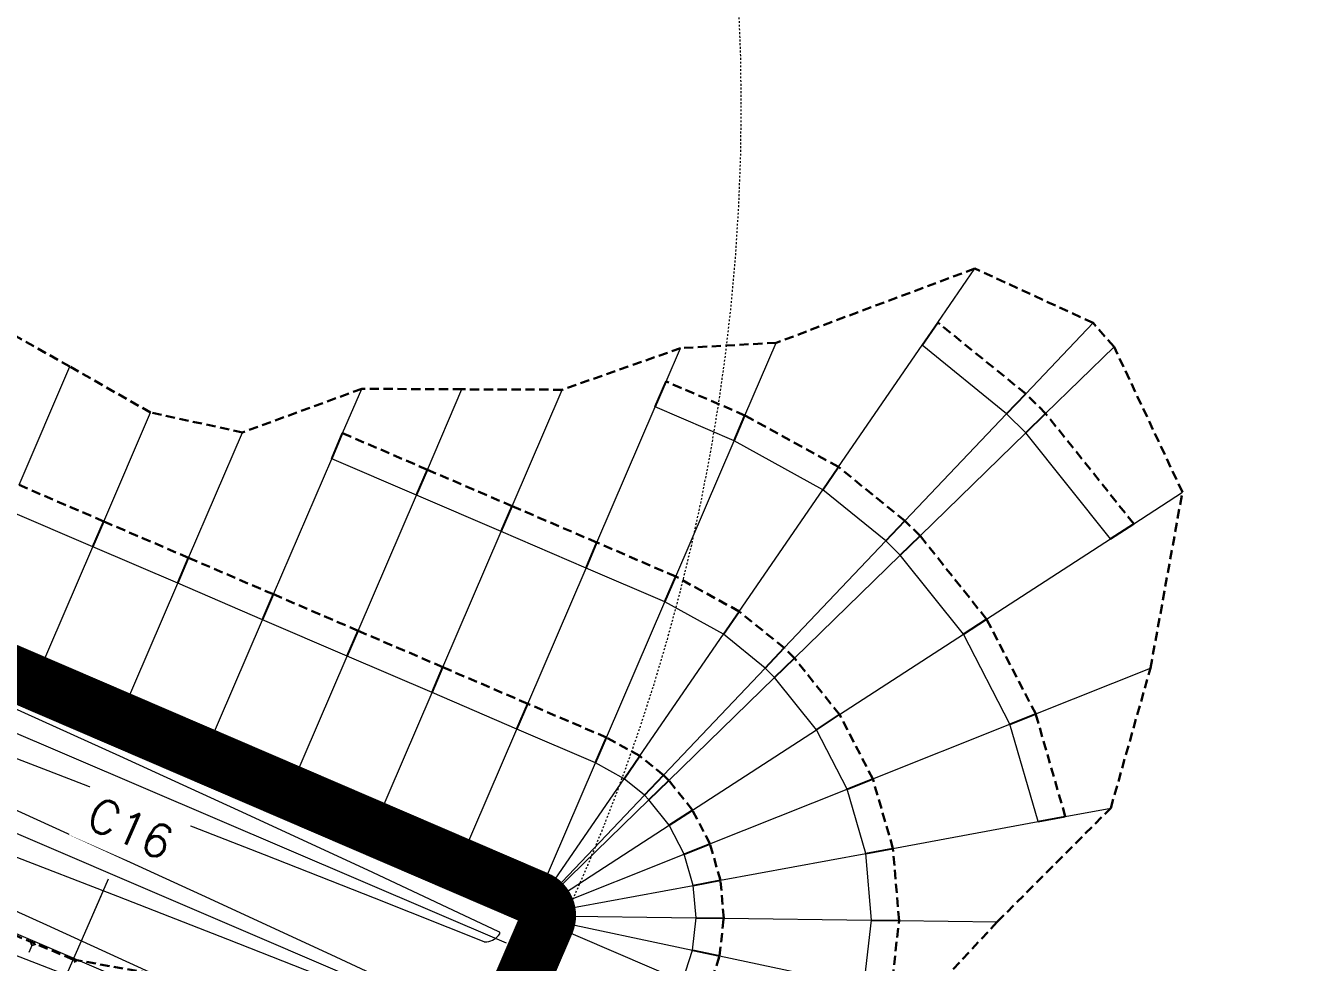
# Model space of a CAD drawing. Header units: metres. Extents: x 544752 to 548977, y 1840603 to 1844608.
# Drawn here: x 546643.5 to 546712.2, y 1842997 to 1843047.8 of the extents above; entities that cross this region are included whole.
import ezdxf

# ---------------------------------------------------------------- set-up
doc = ezdxf.new("R2010")
doc.units = ezdxf.units.M
doc.header["$MEASUREMENT"] = 0
for name, pattern in [('ACAD_ISO02W100', [15, 12, -3]), ('Anordnung Grundriss$0$GESTRICHELT', [0.75, 0.5, -0.25]), ('HIDDEN', [0.375, 0.25, -0.125])]:
    doc.linetypes.add(name, pattern=pattern)
doc.layers.add('C-ROAD', color=7, linetype='Continuous')
for name, color, linetype, lineweight in [('C-ROAD-CORR', 5, 'Continuous', 0), ('C-ROAD-LINK', 150, 'Continuous', 0), ('C-ROAD-SAMP', 150, 'HIDDEN', 0), ('C-ROAD-SAMP-TEXT', 11, 'Continuous', 0), ('C-ROAD-STAN', 11, 'Continuous', 0), ('C-TOPO-FEAT', 94, 'Continuous', 5), ('Line5', 5, 'Continuous', 13), ('Đường', 5, 'ACAD_ISO02W100', 5)]:
    doc.layers.add(name, color=color, linetype=linetype, lineweight=lineweight)

# ---------------------------------------------------------------- blocks, each defined once
blk = doc.blocks.new('TB')
at = {"layer": 'Defpoints', "color": 5, "linetype": 'Anordnung Grundriss$0$GESTRICHELT', "lineweight": 5, "ltscale": 0.2}
blk.add_circle((-0.4049538253086098, -1.769394799566726e-07), 105.7280000291212, dxfattribs=at)
blk = doc.blocks.new('FREFEWRFERWF')
at = {"layer": 'Line5', "color": 5}
for p, q in [((-12.75507202500012, -0.8150196010246873), (-14.43560326413717, 70.20613535726443)), ((-7.212053040915634, -0.6838581399060786), (-8.89258424937725, 70.33729622233659)), ((-1.66903406981146, -0.552696687169373), (-3.349565278273076, 70.4684576750733))]:
    blk.add_line(p, q, dxfattribs=at)
at = {"layer": 'Line5', "color": 5, "flags": 128}
for points in [[(-13.97577600751538, 69.5929625662975), (-13.51127695024479, 61.83797155646607), (-13.08261348161614, 54.08091718330979), (-12.68979475862579, 46.32196505367756), (-12.33282916026656, 38.56128078699112), (-12.01172429847065, 30.79903006413952), (-11.72648704145104, 23.03537858603522), (-11.47712347662309, 15.27049208758399), (-11.26363891706569, 7.504536324646324), (-11.08603794220835, -0.2623229054734111)], [(-8.432757004280575, 69.72412343835458), (-7.968257946602535, 61.96913249930367), (-7.53959449013928, 54.21207819133997), (-7.146775769360829, 46.45312612131238), (-6.78981017426122, 38.69244191842154), (-6.468705312057864, 30.93019125238061), (-6.183468067261856, 23.16653984691948), (-5.934104503423441, 15.40165340481326), (-5.720619944797363, 7.635697712190449), (-5.543018971104175, -0.1311614527367055)], [(-3.788224318239372, 69.30927241314203), (-3.788040761137381, 69.31387562211603), (-3.787624213902745, 69.31846362538636), (-3.786975776194595, 69.32302463892847), (-3.786097092495766, 69.32754694996402), (-3.784990434534848, 69.33201894490048), (-3.783658626431134, 69.33642912795767), (-3.782105103426147, 69.34076618636027), (-3.780333853210323, 69.34501896426082), (-3.778349417436402, 69.34917655773461)], [(-3.778350442356896, 69.34917539963499), (-3.722378318721894, 69.446735158097), (-3.656907120253891, 69.53819172782823), (-3.582596587133594, 69.62262352509424), (-3.500195539090782, 69.69917972851545), (-3.410534338210709, 69.76708887750283), (-3.314516487473156, 69.82566665951163), (-3.213109569565859, 69.87432278878987), (-3.107335450418759, 69.91256695846096), (-2.998260006308556, 69.9400137825869)], [(-2.998260314634535, 69.94001298816875), (-2.98103108163923, 69.94175743777305), (-2.963783689890988, 69.94020284572616), (-2.947144123783801, 69.9354056394659), (-2.931716286577284, 69.92753992183134), (-2.918060119729489, 69.91689118230715), (-2.906671253964305, 69.90384590392932), (-2.897963016468566, 69.88887755898759), (-2.892251472687349, 69.87252940563485), (-2.889743909996469, 69.85539477691054)], [(-2.8897380331764, 69.85528489109129), (-2.42523897549836, 62.10029395204037), (-1.996575519035105, 54.34323964407668), (-1.603756798256654, 46.58428757404909), (-1.246791203157045, 38.82360337115824), (-0.9256863409536891, 31.06135270511732), (-0.6404490961576812, 23.29770129965618), (-0.3910855323192663, 15.53281485754997), (-0.1776009736931883, 7.766859164927155), (0, 0)], [(-14.87426023866283, 69.04712659073994), (-14.9017317329417, 62.45136923948303), (-14.95250223134644, 55.85575008206069), (-15.02657110703876, 49.26035141386092), (-15.12393741810229, 42.66525555262342), (-15.24459997238591, 36.07054476439953), (-15.38855725055328, 29.47630136879161), (-15.55580746376654, 22.88260762346908), (-15.74634851206793, 16.28954582801089), (-15.96017803822178, 9.697198242414743)], [(-9.331241225474514, 69.17828746372834), (-9.358712720684707, 62.58253016741946), (-9.409483216586523, 55.98691107099876), (-9.48355208610883, 49.39151246007532), (-9.58091841021087, 42.79641664260998), (-9.701580953842495, 36.20170592423528), (-9.845538236608263, 29.60746257519349), (-10.01278844452463, 23.01376889226958), (-10.20332950324519, 16.42070714617148), (-10.41715902218129, 9.828359615057707)], [(-3.788222254370339, 69.30944891646504), (-3.815693749580532, 62.71369162015617), (-3.866464245482348, 56.11807252373546), (-3.940533115004655, 49.52267391281202), (-4.037899439106695, 42.92757809534669), (-4.15856198273832, 36.33286737697199), (-4.302519265504088, 29.7386240279302), (-4.469769473420456, 23.14493034500629), (-4.660310532141011, 16.55186859890819), (-4.87414005107712, 9.959521067794412)]]:
    blk.add_lwpolyline(points, dxfattribs=at)
blk = doc.blocks.new('RFEWF34RF')
blk.add_lwpolyline([(467558.3739784134, 1441381.465170017), (467628.3739784134, 1441381.465170017), (467628.3739784134, 1441366.465170017), (467558.3739784134, 1441366.465170017)], close=True)
at = {"xscale": 0.9, "yscale": 0.9714285714285716, "zscale": 0.9714285714285716, "rotation": 268.6444939923905}
blk.add_blockref('FREFEWRFERWF', (467559.2717663317, 1441366.934817435), dxfattribs=at)
blk = doc.blocks.new('fcwdăed')
at = {"xscale": -1, "rotation": 19.89216182940478}
blk.add_blockref('RFEWF34RF', (1396367.360318515, 242211.3860006156, -3.31594075425429), dxfattribs=at)
blk = doc.blocks.new('STA')
blk.add_circle((0, 0), 0.03600344113496039)
blk = doc.blocks.new('PI')
h = blk.add_hatch(color=256)
h.dxf.hatch_style = 1
h.paths.add_polyline_path([(0.01097384885793593, 0, 1), (-0.01097384885793593, 0, 1)])
at = {"xscale": 0.3048, "yscale": 0.3048, "zscale": 0.3048}
blk.add_blockref('STA', (0, 0), dxfattribs=at)

msp = doc.modelspace()

# ---------------------------------------------------------------- linework, layer by layer
at = {"layer": 'C-ROAD', "color": 3, "linetype": 'Continuous', "lineweight": 13}
for p, q in [((546672.1471019692, 1843000.075132481), (546671.2284151423, 1843000.470100546)), ((546671.7521406753, 1842999.156442743), (546672.1471019692, 1843000.075132481))]:
    msp.add_line(p, q, dxfattribs=at)
at = {"layer": 'C-ROAD', "color": 1, "linetype": 'ACAD_ISO02W100', "lineweight": -3, "ltscale": 0.1, "const_width": 3, "flags": 128}
msp.add_lwpolyline([(546671.7521406753, 1842999.156442743, 0.414211403378644), (546671.2284151423, 1843000.470100546)], format="xyb", dxfattribs=at)
at = {"layer": 'C-ROAD', "color": 1, "linetype": 'ACAD_ISO02W100', "lineweight": 60, "ltscale": 0.1, "const_width": 3, "flags": 128}
msp.add_lwpolyline([(546659.508247406, 1842970.676844174), (546671.7521406753, 1842999.156442743)], dxfattribs=at)
at = {"layer": 'C-ROAD-CORR', "color": 160, "linetype": 'Continuous'}
for p, q in [((546692.9312025913, 1843031.686886912, 593.156685348584), (546694.942205212, 1843034.611370617, 596.7058734923852)), ((546692.9312025913, 1843031.686886912, 593.156685348584), (546694.942205212, 1843034.611370617, 596.7058734923852)), ((546692.9312025913, 1843031.686886912, 593.156685348584), (546694.942205212, 1843034.611370617, 596.7058734923852)), ((546692.9312025913, 1843031.686886912, 593.156685348584), (546694.942205212, 1843034.611370617, 596.7058734923852)), ((546692.0812888057, 1843030.450906914, 593.126685348584), (546692.9312025913, 1843031.686886912, 593.156685348584)), ((546692.0812888057, 1843030.450906914, 593.126685348584), (546692.9312025913, 1843031.686886912, 593.156685348584)), ((546697.6969308342, 1843027.824239915, 593.1529244623462), (546701.3454376603, 1843031.664159333, 598.4497709951656)), ((546697.6969308342, 1843027.824239915, 593.1529244623462), (546701.3454376603, 1843031.664159333, 598.4497709951656)), ((546697.6969308342, 1843027.824239915, 593.1529244623462), (546701.3454376603, 1843031.664159333, 598.4497709951656)), ((546697.6969308342, 1843027.824239915, 593.1529244623462), (546701.3454376603, 1843031.664159333, 598.4497709951656)), ((546678.2166596071, 1843028.487979745, 585.2477174218507), (546678.9940899415, 1843030.296265198, 587.216040110001)), ((546678.2166596071, 1843028.487979745, 585.2477174218507), (546678.9940899415, 1843030.296265198, 587.216040110001)), ((546678.2166596071, 1843028.487979745, 585.2477174218507), (546678.9940899415, 1843030.296265198, 587.216040110001)), ((546678.2166596071, 1843028.487979745, 585.2477174218507), (546678.9940899415, 1843030.296265198, 587.216040110001)), ((546682.4850879732, 1843026.6528681, 585.1315625805018), (546684.1770944282, 1843030.588437018, 589.4154379934198)), ((546682.4850879732, 1843026.6528681, 585.1315625805018), (546684.1770944282, 1843030.588437018, 589.4154379934198)), ((546682.4850879732, 1843026.6528681, 585.1315625805018), (546684.1770944282, 1843030.588437018, 589.4154379934198)), ((546682.4850879732, 1843026.6528681, 585.1315625805018), (546684.1770944282, 1843030.588437018, 589.4154379934198)), ((546687.5484152825, 1843023.859013588, 585.126685348584), (546692.0812888057, 1843030.450906914, 593.126685348584)), ((546687.5484152825, 1843023.859013588, 585.126685348584), (546692.0812888057, 1843030.450906914, 593.126685348584)), ((546687.5484152825, 1843023.859013588, 585.126685348584), (546692.0812888057, 1843030.450906914, 593.126685348584)), ((546698.7758964247, 1843026.758379616, 593.1519955512815), (546702.4839764922, 1843030.368858471, 598.3274583665009)), ((546698.7758964247, 1843026.758379616, 593.1519955512815), (546702.4839764922, 1843030.368858471, 598.3274583665009)), ((546698.7758964247, 1843026.758379616, 593.1519955512815), (546702.4839764922, 1843030.368858471, 598.3274583665009)), ((546698.7758964247, 1843026.758379616, 593.1519955512815), (546702.4839764922, 1843030.368858471, 598.3274583665009)), ((546643.1514031016, 1843022.881930672, 569.9377174218297), (546645.9084761188, 1843029.294820433, 576.9181620135658)), ((546643.1514031016, 1843022.881930672, 569.9377174218297), (546645.9084761188, 1843029.294820433, 576.9181620135658)), ((546643.1514031016, 1843022.881930672, 569.9377174218297), (546645.9084761188, 1843029.294820433, 576.9181620135658)), ((546643.1514031016, 1843022.881930672, 569.9377174218297), (546645.9084761188, 1843029.294820433, 576.9181620135658)), ((546660.6840313543, 1843025.684955208, 577.5927174218402), (546661.7194854361, 1843028.093398089, 580.2143127877184)), ((546660.6840313543, 1843025.684955208, 577.5927174218402), (546661.7194854361, 1843028.093398089, 580.2143127877184)), ((546660.6840313543, 1843025.684955208, 577.5927174218402), (546661.7194854361, 1843028.093398089, 580.2143127877184)), ((546660.6840313543, 1843025.684955208, 577.5927174218402), (546661.7194854361, 1843028.093398089, 580.2143127877184)), ((546665.2774993461, 1843023.710100326, 577.4677174218436), (546667.1502459727, 1843028.066066812, 582.2091965118301)), ((546665.2774993461, 1843023.710100326, 577.4677174218436), (546667.1502459727, 1843028.066066812, 582.2091965118301)), ((546665.2774993461, 1843023.710100326, 577.4677174218436), (546667.1502459727, 1843028.066066812, 582.2091965118301)), ((546665.2774993461, 1843023.710100326, 577.4677174218436), (546667.1502459727, 1843028.066066812, 582.2091965118301)), ((546669.870967338, 1843021.735245443, 577.3427174218472), (546672.582964731, 1843028.043290316, 584.2090381236554)), ((546669.870967338, 1843021.735245443, 577.3427174218472), (546672.582964731, 1843028.043290316, 584.2090381236554)), ((546669.870967338, 1843021.735245443, 577.3427174218472), (546672.582964731, 1843028.043290316, 584.2090381236554)), ((546669.870967338, 1843021.735245443, 577.3427174218472), (546672.582964731, 1843028.043290316, 584.2090381236554)), ((546677.6242031424, 1843027.109939347, 585.2177174218507), (546678.2166596071, 1843028.487979745, 585.2477174218507)), ((546677.6242031424, 1843027.109939347, 585.2177174218507), (546678.2166596071, 1843028.487979745, 585.2477174218507)), ((546696.6637198084, 1843026.736823263, 593.1229244623462), (546697.6969308342, 1843027.824239915, 593.1529244623462)), ((546696.6637198084, 1843026.736823263, 593.1229244623462), (546697.6969308342, 1843027.824239915, 593.1529244623462)), ((546647.7448710934, 1843020.90707579, 569.8127174218332), (546650.2812064496, 1843026.80653472, 576.234291427957)), ((546647.7448710934, 1843020.90707579, 569.8127174218332), (546650.2812064496, 1843026.80653472, 576.234291427957)), ((546647.7448710934, 1843020.90707579, 569.8127174218332), (546650.2812064496, 1843026.80653472, 576.234291427957)), ((546647.7448710934, 1843020.90707579, 569.8127174218332), (546650.2812064496, 1843026.80653472, 576.234291427957)), ((546674.4644353298, 1843019.76039056, 577.2177174218507), (546677.6242031424, 1843027.109939347, 585.2177174218507)), ((546674.4644353298, 1843019.76039056, 577.2177174218507), (546677.6242031424, 1843027.109939347, 585.2177174218507)), ((546674.4644353298, 1843019.76039056, 577.2177174218507), (546677.6242031424, 1843027.109939347, 585.2177174218507)), ((546681.8926315084, 1843025.274827702, 585.1015625805019), (546682.4850879732, 1843026.6528681, 585.1315625805018)), ((546681.8926315084, 1843025.274827702, 585.1015625805019), (546682.4850879732, 1843026.6528681, 585.1315625805018)), ((546691.1532610047, 1843020.937267782, 585.1229244623462), (546696.6637198084, 1843026.736823263, 593.1229244623462)), ((546691.1532610047, 1843020.937267782, 585.1229244623462), (546696.6637198084, 1843026.736823263, 593.1229244623462)), ((546691.1532610047, 1843020.937267782, 585.1229244623462), (546696.6637198084, 1843026.736823263, 593.1229244623462)), ((546697.7011867224, 1843025.71195759, 593.1219955512815), (546698.7758964247, 1843026.758379616, 593.1519955512815)), ((546697.7011867224, 1843025.71195759, 593.1219955512815), (546698.7758964247, 1843026.758379616, 593.1519955512815)), ((546652.3383390852, 1843018.932220907, 569.6877174218367), (546655.261830461, 1843025.732196022, 577.0895052729253)), ((546652.3383390852, 1843018.932220907, 569.6877174218367), (546655.261830461, 1843025.732196022, 577.0895052729253)), ((546652.3383390852, 1843018.932220907, 569.6877174218367), (546655.261830461, 1843025.732196022, 577.0895052729253)), ((546652.3383390852, 1843018.932220907, 569.6877174218367), (546655.261830461, 1843025.732196022, 577.0895052729253)), ((546660.0915748895, 1843024.306914811, 577.5627174218403), (546660.6840313543, 1843025.684955208, 577.5927174218402)), ((546660.0915748895, 1843024.306914811, 577.5627174218403), (546660.6840313543, 1843025.684955208, 577.5927174218402)), ((546678.7328636962, 1843017.925278915, 577.1015625805019), (546681.8926315084, 1843025.274827702, 585.1015625805019)), ((546678.7328636962, 1843017.925278915, 577.1015625805019), (546681.8926315084, 1843025.274827702, 585.1015625805019)), ((546678.7328636962, 1843017.925278915, 577.1015625805019), (546681.8926315084, 1843025.274827702, 585.1015625805019)), ((546691.9694016436, 1843020.13104012, 585.1219955512815), (546697.7011867224, 1843025.71195759, 593.1219955512815)), ((546691.9694016436, 1843020.13104012, 585.1219955512815), (546697.7011867224, 1843025.71195759, 593.1219955512815)), ((546691.9694016436, 1843020.13104012, 585.1219955512815), (546697.7011867224, 1843025.71195759, 593.1219955512815)), ((546656.931807077, 1843016.957366024, 569.5627174218403), (546660.0915748895, 1843024.306914811, 577.5627174218403)), ((546656.931807077, 1843016.957366024, 569.5627174218403), (546660.0915748895, 1843024.306914811, 577.5627174218403)), ((546656.931807077, 1843016.957366024, 569.5627174218403), (546660.0915748895, 1843024.306914811, 577.5627174218403)), ((546686.6985014969, 1843022.623033589, 585.0966853485841), (546687.5484152825, 1843023.859013588, 585.126685348584)), ((546686.6985014969, 1843022.623033589, 585.0966853485841), (546687.5484152825, 1843023.859013588, 585.126685348584)), ((546664.6850428813, 1843022.332059928, 577.4377174218437), (546665.2774993461, 1843023.710100326, 577.4677174218436)), ((546664.6850428813, 1843022.332059928, 577.4377174218437), (546665.2774993461, 1843023.710100326, 577.4677174218436)), ((546682.1656279737, 1843016.031140263, 577.0966853485841), (546686.6985014969, 1843022.623033589, 585.0966853485841)), ((546682.1656279737, 1843016.031140263, 577.0966853485841), (546686.6985014969, 1843022.623033589, 585.0966853485841)), ((546682.1656279737, 1843016.031140263, 577.0966853485841), (546686.6985014969, 1843022.623033589, 585.0966853485841)), ((546703.5467875369, 1843020.784333394, 593.1476734131863), (546706.1867867875, 1843022.497851614, 596.2950120877671)), ((546703.5467875369, 1843020.784333394, 593.1476734131863), (546706.1867867875, 1843022.497851614, 596.2950120877671)), ((546703.5467875369, 1843020.784333394, 593.1476734131863), (546706.1867867875, 1843022.497851614, 596.2950120877671)), ((546703.5467875369, 1843020.784333394, 593.1476734131863), (546706.1867867875, 1843022.497851614, 596.2950120877671)), ((546661.5252750688, 1843014.982511141, 569.4377174218437), (546664.6850428813, 1843022.332059928, 577.4377174218437)), ((546661.5252750688, 1843014.982511141, 569.4377174218437), (546664.6850428813, 1843022.332059928, 577.4377174218437)), ((546661.5252750688, 1843014.982511141, 569.4377174218437), (546664.6850428813, 1843022.332059928, 577.4377174218437)), ((546669.2785108732, 1843020.357205045, 577.3127174218472), (546669.870967338, 1843021.735245443, 577.3427174218472)), ((546669.2785108732, 1843020.357205045, 577.3127174218472), (546669.870967338, 1843021.735245443, 577.3427174218472)), ((546647.1524146285, 1843019.529035392, 569.7827174218332), (546647.7448710934, 1843020.90707579, 569.8127174218332)), ((546647.1524146285, 1843019.529035392, 569.7827174218332), (546647.7448710934, 1843020.90707579, 569.8127174218332)), ((546666.1187430607, 1843013.007656258, 569.3127174218472), (546669.2785108732, 1843020.357205045, 577.3127174218472)), ((546666.1187430607, 1843013.007656258, 569.3127174218472), (546669.2785108732, 1843020.357205045, 577.3127174218472)), ((546666.1187430607, 1843013.007656258, 569.3127174218472), (546669.2785108732, 1843020.357205045, 577.3127174218472)), ((546690.120049979, 1843019.84985113, 585.0929244623462), (546691.1532610047, 1843020.937267782, 585.1229244623462)), ((546690.120049979, 1843019.84985113, 585.0929244623462), (546691.1532610047, 1843020.937267782, 585.1229244623462)), ((546702.2885820228, 1843019.967682377, 593.1176734131864), (546703.5467875369, 1843020.784333394, 593.1476734131863)), ((546702.2885820228, 1843019.967682377, 593.1176734131864), (546703.5467875369, 1843020.784333394, 593.1476734131863)), ((546673.871978865, 1843018.382350162, 577.1877174218507), (546674.4644353298, 1843019.76039056, 577.2177174218507)), ((546673.871978865, 1843018.382350162, 577.1877174218507), (546674.4644353298, 1843019.76039056, 577.2177174218507)), ((546684.6095911752, 1843014.050295649, 577.0929244623462), (546690.120049979, 1843019.84985113, 585.0929244623462)), ((546684.6095911752, 1843014.050295649, 577.0929244623462), (546690.120049979, 1843019.84985113, 585.0929244623462)), ((546684.6095911752, 1843014.050295649, 577.0929244623462), (546690.120049979, 1843019.84985113, 585.0929244623462)), ((546690.8946919413, 1843019.084618094, 585.0919955512816), (546691.9694016436, 1843020.13104012, 585.1219955512815)), ((546690.8946919413, 1843019.084618094, 585.0919955512816), (546691.9694016436, 1843020.13104012, 585.1219955512815)), ((546695.5781526132, 1843015.612210285, 585.1176734131864), (546702.2885820228, 1843019.967682377, 593.1176734131864)), ((546695.5781526132, 1843015.612210285, 585.1176734131864), (546702.2885820228, 1843019.967682377, 593.1176734131864)), ((546695.5781526132, 1843015.612210285, 585.1176734131864), (546702.2885820228, 1843019.967682377, 593.1176734131864)), ((546643.9926468161, 1843012.179486605, 561.7827174218332), (546647.1524146285, 1843019.529035392, 569.7827174218332)), ((546643.9926468161, 1843012.179486605, 561.7827174218332), (546647.1524146285, 1843019.529035392, 569.7827174218332)), ((546643.9926468161, 1843012.179486605, 561.7827174218332), (546647.1524146285, 1843019.529035392, 569.7827174218332)), ((546685.1629068626, 1843013.503700624, 577.0919955512816), (546690.8946919413, 1843019.084618094, 585.0919955512816)), ((546685.1629068626, 1843013.503700624, 577.0919955512816), (546690.8946919413, 1843019.084618094, 585.0919955512816)), ((546685.1629068626, 1843013.503700624, 577.0919955512816), (546690.8946919413, 1843019.084618094, 585.0919955512816)), ((546651.7458826203, 1843017.554180509, 569.6577174218368), (546652.3383390852, 1843018.932220907, 569.6877174218367)), ((546651.7458826203, 1843017.554180509, 569.6577174218368), (546652.3383390852, 1843018.932220907, 569.6877174218367)), ((546670.7122110525, 1843011.032801375, 569.1877174218507), (546673.871978865, 1843018.382350162, 577.1877174218507)), ((546670.7122110525, 1843011.032801375, 569.1877174218507), (546673.871978865, 1843018.382350162, 577.1877174218507)), ((546670.7122110525, 1843011.032801375, 569.1877174218507), (546673.871978865, 1843018.382350162, 577.1877174218507)), ((546678.1404072314, 1843016.547238518, 577.0715625805019), (546678.7328636962, 1843017.925278915, 577.1015625805019)), ((546678.1404072314, 1843016.547238518, 577.0715625805019), (546678.7328636962, 1843017.925278915, 577.1015625805019)), ((546648.5861148079, 1843010.204631722, 561.6577174218368), (546651.7458826203, 1843017.554180509, 569.6577174218368)), ((546648.5861148079, 1843010.204631722, 561.6577174218368), (546651.7458826203, 1843017.554180509, 569.6577174218368)), ((546648.5861148079, 1843010.204631722, 561.6577174218368), (546651.7458826203, 1843017.554180509, 569.6577174218368)), ((546656.3393506121, 1843015.579325626, 569.5327174218403), (546656.931807077, 1843016.957366024, 569.5627174218403)), ((546656.3393506121, 1843015.579325626, 569.5327174218403), (546656.931807077, 1843016.957366024, 569.5627174218403)), ((546674.9806394193, 1843009.197689731, 569.0715625805019), (546678.1404072314, 1843016.547238518, 577.0715625805019)), ((546674.9806394193, 1843009.197689731, 569.0715625805019), (546678.1404072314, 1843016.547238518, 577.0715625805019)), ((546674.9806394193, 1843009.197689731, 569.0715625805019), (546678.1404072314, 1843016.547238518, 577.0715625805019)), ((546653.1795827997, 1843008.229776839, 561.5327174218403), (546656.3393506121, 1843015.579325626, 569.5327174218403)), ((546653.1795827997, 1843008.229776839, 561.5327174218403), (546656.3393506121, 1843015.579325626, 569.5327174218403)), ((546653.1795827997, 1843008.229776839, 561.5327174218403), (546656.3393506121, 1843015.579325626, 569.5327174218403)), ((546681.3157141882, 1843014.795160264, 577.0666853485841), (546682.1656279737, 1843016.031140263, 577.0966853485841)), ((546681.3157141882, 1843014.795160264, 577.0666853485841), (546682.1656279737, 1843016.031140263, 577.0966853485841)), ((546694.319947099, 1843014.795559268, 585.0876734131864), (546695.5781526132, 1843015.612210285, 585.1176734131864)), ((546694.319947099, 1843014.795559268, 585.0876734131864), (546695.5781526132, 1843015.612210285, 585.1176734131864)), ((546660.9328186039, 1843013.604470744, 569.4077174218437), (546661.5252750688, 1843014.982511141, 569.4377174218437)), ((546660.9328186039, 1843013.604470744, 569.4077174218437), (546661.5252750688, 1843014.982511141, 569.4377174218437)), ((546676.782840665, 1843008.203266938, 569.0666853485841), (546681.3157141882, 1843014.795160264, 577.0666853485841)), ((546676.782840665, 1843008.203266938, 569.0666853485841), (546681.3157141882, 1843014.795160264, 577.0666853485841)), ((546676.782840665, 1843008.203266938, 569.0666853485841), (546681.3157141882, 1843014.795160264, 577.0666853485841)), ((546687.6095176894, 1843010.440087177, 577.0876734131864), (546694.319947099, 1843014.795559268, 585.0876734131864)), ((546687.6095176894, 1843010.440087177, 577.0876734131864), (546694.319947099, 1843014.795559268, 585.0876734131864)), ((546687.6095176894, 1843010.440087177, 577.0876734131864), (546694.319947099, 1843014.795559268, 585.0876734131864)), ((546657.7730507915, 1843006.254921957, 561.4077174218437), (546660.9328186039, 1843013.604470744, 569.4077174218437)), ((546657.7730507915, 1843006.254921957, 561.4077174218437), (546660.9328186039, 1843013.604470744, 569.4077174218437)), ((546657.7730507915, 1843006.254921957, 561.4077174218437), (546660.9328186039, 1843013.604470744, 569.4077174218437)), ((546683.5763801495, 1843012.962878996, 577.0629244623462), (546684.6095911752, 1843014.050295649, 577.0929244623462)), ((546683.5763801495, 1843012.962878996, 577.0629244623462), (546684.6095911752, 1843014.050295649, 577.0929244623462)), ((546684.0881971604, 1843012.457278598, 577.0619955512816), (546685.1629068626, 1843013.503700624, 577.0919955512816)), ((546684.0881971604, 1843012.457278598, 577.0619955512816), (546685.1629068626, 1843013.503700624, 577.0919955512816)), ((546665.5262865959, 1843011.629615861, 569.2827174218472), (546666.1187430607, 1843013.007656258, 569.3127174218472)), ((546665.5262865959, 1843011.629615861, 569.2827174218472), (546666.1187430607, 1843013.007656258, 569.3127174218472)), ((546678.0659213457, 1843007.163323516, 569.0629244623462), (546683.5763801495, 1843012.962878996, 577.0629244623462)), ((546678.0659213457, 1843007.163323516, 569.0629244623462), (546683.5763801495, 1843012.962878996, 577.0629244623462)), ((546678.0659213457, 1843007.163323516, 569.0629244623462), (546683.5763801495, 1843012.962878996, 577.0629244623462)), ((546698.2359872092, 1843010.476178559, 585.113885030088), (546704.4568289453, 1843012.956286886, 591.8108850465635)), ((546698.2359872092, 1843010.476178559, 585.113885030088), (546704.4568289453, 1843012.956286886, 591.8108850465635)), ((546698.2359872092, 1843010.476178559, 585.113885030088), (546704.4568289453, 1843012.956286886, 591.8108850465635)), ((546698.2359872092, 1843010.476178559, 585.113885030088), (546704.4568289453, 1843012.956286886, 591.8108850465635)), ((546678.3564120816, 1843006.876361127, 569.0619955512816), (546684.0881971604, 1843012.457278598, 577.0619955512816)), ((546678.3564120816, 1843006.876361127, 569.0619955512816), (546684.0881971604, 1843012.457278598, 577.0619955512816)), ((546678.3564120816, 1843006.876361127, 569.0619955512816), (546684.0881971604, 1843012.457278598, 577.0619955512816)), ((546662.3665187834, 1843004.280067074, 561.2827174218472), (546665.5262865959, 1843011.629615861, 569.2827174218472)), ((546662.3665187834, 1843004.280067074, 561.2827174218472), (546665.5262865959, 1843011.629615861, 569.2827174218472)), ((546662.3665187834, 1843004.280067074, 561.2827174218472), (546665.5262865959, 1843011.629615861, 569.2827174218472)), ((546670.1197545876, 1843009.654760978, 569.1577174218507), (546670.7122110525, 1843011.032801375, 569.1877174218507)), ((546670.1197545876, 1843009.654760978, 569.1577174218507), (546670.7122110525, 1843011.032801375, 569.1877174218507)), ((546686.3513121752, 1843009.623436159, 577.0576734131864), (546687.6095176894, 1843010.440087177, 577.0876734131864)), ((546686.3513121752, 1843009.623436159, 577.0576734131864), (546687.6095176894, 1843010.440087177, 577.0876734131864)), ((546696.842637563, 1843009.920681697, 585.083885030088), (546698.2359872092, 1843010.476178559, 585.113885030088)), ((546696.842637563, 1843009.920681697, 585.083885030088), (546698.2359872092, 1843010.476178559, 585.113885030088)), ((546666.9599867752, 1843002.305212191, 561.1577174218507), (546670.1197545876, 1843009.654760978, 569.1577174218507)), ((546666.9599867752, 1843002.305212191, 561.1577174218507), (546670.1197545876, 1843009.654760978, 569.1577174218507)), ((546666.9599867752, 1843002.305212191, 561.1577174218507), (546670.1197545876, 1843009.654760978, 569.1577174218507)), ((546679.6408827658, 1843005.267964068, 569.0576734131864), (546686.3513121752, 1843009.623436159, 577.0576734131864)), ((546679.6408827658, 1843005.267964068, 569.0576734131864), (546686.3513121752, 1843009.623436159, 577.0576734131864)), ((546679.6408827658, 1843005.267964068, 569.0576734131864), (546686.3513121752, 1843009.623436159, 577.0576734131864)), ((546689.4114394495, 1843006.958031769, 577.083885030088), (546696.842637563, 1843009.920681697, 585.083885030088)), ((546689.4114394495, 1843006.958031769, 577.083885030088), (546696.842637563, 1843009.920681697, 585.083885030088)), ((546689.4114394495, 1843006.958031769, 577.083885030088), (546696.842637563, 1843009.920681697, 585.083885030088)), ((546674.3881829545, 1843007.819649333, 569.0415625805019), (546674.9806394193, 1843009.197689731, 569.0715625805019)), ((546674.3881829545, 1843007.819649333, 569.0415625805019), (546674.9806394193, 1843009.197689731, 569.0715625805019)), ((546675.9329268794, 1843006.967286939, 569.0366853485841), (546676.782840665, 1843008.203266938, 569.0666853485841)), ((546675.9329268794, 1843006.967286939, 569.0366853485841), (546676.782840665, 1843008.203266938, 569.0666853485841)), ((546671.2284151423, 1843000.470100546, 561.0415625805019), (546674.3881829545, 1843007.819649333, 569.0415625805019)), ((546671.2284151423, 1843000.470100546, 561.0415625805019), (546674.3881829545, 1843007.819649333, 569.0415625805019)), ((546671.2284151423, 1843000.470100546, 561.0415625805019), (546674.3881829545, 1843007.819649333, 569.0415625805019)), ((546671.4000533562, 1843000.375393613, 561.0366853485841), (546675.9329268794, 1843006.967286939, 569.0366853485841)), ((546671.4000533562, 1843000.375393613, 561.0366853485841), (546675.9329268794, 1843006.967286939, 569.0366853485841)), ((546671.4000533562, 1843000.375393613, 561.0366853485841), (546675.9329268794, 1843006.967286939, 569.0366853485841)), ((546677.03271032, 1843006.075906863, 569.0329244623463), (546678.0659213457, 1843007.163323516, 569.0629244623462)), ((546677.03271032, 1843006.075906863, 569.0329244623463), (546678.0659213457, 1843007.163323516, 569.0629244623462)), ((546677.2817023793, 1843005.829939102, 569.0319955512816), (546678.3564120816, 1843006.876361127, 569.0619955512816)), ((546677.2817023793, 1843005.829939102, 569.0319955512816), (546678.3564120816, 1843006.876361127, 569.0619955512816)), ((546688.0180898033, 1843006.402534907, 577.053885030088), (546689.4114394495, 1843006.958031769, 577.083885030088)), ((546688.0180898033, 1843006.402534907, 577.053885030088), (546689.4114394495, 1843006.958031769, 577.083885030088)), ((546671.5222515162, 1843000.276351383, 561.0329244623463), (546677.03271032, 1843006.075906863, 569.0329244623463)), ((546671.5222515162, 1843000.276351383, 561.0329244623463), (546677.03271032, 1843006.075906863, 569.0329244623463)), ((546671.5222515162, 1843000.276351383, 561.0329244623463), (546677.03271032, 1843006.075906863, 569.0329244623463)), ((546680.5868916897, 1843003.439884979, 569.053885030088), (546688.0180898033, 1843006.402534907, 577.053885030088)), ((546680.5868916897, 1843003.439884979, 569.053885030088), (546688.0180898033, 1843006.402534907, 577.053885030088)), ((546680.5868916897, 1843003.439884979, 569.053885030088), (546688.0180898033, 1843006.402534907, 577.053885030088)), ((546671.5499173006, 1843000.249021631, 561.0319955512816), (546677.2817023793, 1843005.829939102, 569.0319955512816)), ((546671.5499173006, 1843000.249021631, 561.0319955512816), (546677.2817023793, 1843005.829939102, 569.0319955512816)), ((546671.5499173006, 1843000.249021631, 561.0319955512816), (546677.2817023793, 1843005.829939102, 569.0319955512816)), ((546678.3826772515, 1843004.451313051, 569.0276734131864), (546679.6408827658, 1843005.267964068, 569.0576734131864)), ((546678.3826772515, 1843004.451313051, 569.0276734131864), (546679.6408827658, 1843005.267964068, 569.0576734131864)), ((546699.8407672925, 1843004.920317919, 585.1107759860678), (546702.3073474437, 1843005.376852608, 587.6192499372495)), ((546699.8407672925, 1843004.920317919, 585.1107759860678), (546702.3073474437, 1843005.376852608, 587.6192499372495)), ((546699.8407672925, 1843004.920317919, 585.1107759860678), (546702.3073474437, 1843005.376852608, 587.6192499372495)), ((546699.8407672925, 1843004.920317919, 585.1107759860678), (546702.3073474437, 1843005.376852608, 587.6192499372495)), ((546690.4994259466, 1843003.191346589, 577.0807759860678), (546698.365818659, 1843004.647322446, 585.0807759860678)), ((546690.4994259466, 1843003.191346589, 577.0807759860678), (546698.365818659, 1843004.647322446, 585.0807759860678)), ((546690.4994259466, 1843003.191346589, 577.0807759860678), (546698.365818659, 1843004.647322446, 585.0807759860678)), ((546698.365818659, 1843004.647322446, 585.0807759860678), (546699.8407672925, 1843004.920317919, 585.1107759860678)), ((546698.365818659, 1843004.647322446, 585.0807759860678), (546699.8407672925, 1843004.920317919, 585.1107759860678)), ((546671.672247842, 1843000.095840959, 561.0276734131864), (546678.3826772515, 1843004.451313051, 569.0276734131864)), ((546671.672247842, 1843000.095840959, 561.0276734131864), (546678.3826772515, 1843004.451313051, 569.0276734131864)), ((546671.672247842, 1843000.095840959, 561.0276734131864), (546678.3826772515, 1843004.451313051, 569.0276734131864)), ((546679.1935420434, 1843002.884388117, 569.0238850300881), (546680.5868916897, 1843003.439884979, 569.053885030088)), ((546679.1935420434, 1843002.884388117, 569.0238850300881), (546680.5868916897, 1843003.439884979, 569.053885030088)), ((546689.024477313, 1843002.918351116, 577.0507759860678), (546690.4994259466, 1843003.191346589, 577.0807759860678)), ((546689.024477313, 1843002.918351116, 577.0507759860678), (546690.4994259466, 1843003.191346589, 577.0807759860678)), ((546671.76234393, 1842999.921738189, 561.0238850300881), (546679.1935420434, 1843002.884388117, 569.0238850300881)), ((546671.76234393, 1842999.921738189, 561.0238850300881), (546679.1935420434, 1843002.884388117, 569.0238850300881)), ((546671.76234393, 1842999.921738189, 561.0238850300881), (546679.1935420434, 1843002.884388117, 569.0238850300881)), ((546681.1580846007, 1843001.462375259, 569.0507759860678), (546689.024477313, 1843002.918351116, 577.0507759860678)), ((546681.1580846007, 1843001.462375259, 569.0507759860678), (546689.024477313, 1843002.918351116, 577.0507759860678)), ((546681.1580846007, 1843001.462375259, 569.0507759860678), (546689.024477313, 1843002.918351116, 577.0507759860678)), ((546671.8167432548, 1842999.73340393, 561.0207759860679), (546679.6831359671, 1843001.189379786, 569.0207759860679)), ((546671.8167432548, 1842999.73340393, 561.0207759860679), (546679.6831359671, 1843001.189379786, 569.0207759860679)), ((546671.8167432548, 1842999.73340393, 561.0207759860679), (546679.6831359671, 1843001.189379786, 569.0207759860679)), ((546679.6831359671, 1843001.189379786, 569.0207759860679), (546681.1580846007, 1843001.462375259, 569.0507759860678)), ((546679.6831359671, 1843001.189379786, 569.0207759860679), (546681.1580846007, 1843001.462375259, 569.0507759860678)), ((546671.7521406753, 1842999.156442743, 561.0165627647593), (546679.1017127519, 1842995.996729102, 569.0165627647593)), ((546671.7521406753, 1842999.156442743, 561.0165627647593), (546679.1017127519, 1842995.996729102, 569.0165627647593)), ((546671.7521406753, 1842999.156442743, 561.0165627647593), (546679.1017127519, 1842995.996729102, 569.0165627647593)), ((546671.8115416818, 1842999.343259766, 561.0170431282576), (546679.63632181, 1842997.678082315, 569.0170431282576)), ((546671.8115416818, 1842999.343259766, 561.0170431282576), (546679.63632181, 1842997.678082315, 569.0170431282576)), ((546671.8115416818, 1842999.343259766, 561.0170431282576), (546679.63632181, 1842997.678082315, 569.0170431282576)), ((546671.8333553007, 1842999.538075694, 561.0184657588251), (546679.8326443798, 1842999.431425666, 569.0184657588251)), ((546671.8333553007, 1842999.538075694, 561.0184657588251), (546679.8326443798, 1842999.431425666, 569.0184657588251)), ((546671.8333553007, 1842999.538075694, 561.0184657588251), (546679.8326443798, 1842999.431425666, 569.0184657588251)), ((546679.8326443798, 1842999.431425666, 569.0184657588251), (546681.3325110822, 1842999.411428785, 569.048465758825)), ((546679.8326443798, 1842999.431425666, 569.0184657588251), (546681.3325110822, 1842999.411428785, 569.048465758825)), ((546681.3325110822, 1842999.411428785, 569.048465758825), (546689.3318001613, 1842999.304778757, 577.048465758825)), ((546681.3325110822, 1842999.411428785, 569.048465758825), (546689.3318001613, 1842999.304778757, 577.048465758825)), ((546681.3325110822, 1842999.411428785, 569.048465758825), (546689.3318001613, 1842999.304778757, 577.048465758825)), ((546689.3318001613, 1842999.304778757, 577.048465758825), (546690.8316668636, 1842999.284781877, 577.078465758825)), ((546689.3318001613, 1842999.304778757, 577.048465758825), (546690.8316668636, 1842999.284781877, 577.078465758825)), ((546690.8316668636, 1842999.284781877, 577.078465758825), (546696.154877114, 1842999.213810504, 582.4021490988542)), ((546690.8316668636, 1842999.284781877, 577.078465758825), (546696.154877114, 1842999.213810504, 582.4021490988542)), ((546690.8316668636, 1842999.284781877, 577.078465758825), (546696.154877114, 1842999.213810504, 582.4021490988542)), ((546690.8316668636, 1842999.284781877, 577.078465758825), (546696.154877114, 1842999.213810504, 582.4021490988542)), ((546643.8463961633, 1842997.931118871, 563.6558094010758), (546643.6838105746, 1842997.560694193, 563.2512744641703)), ((546679.63632181, 1842997.678082315, 569.0170431282576), (546681.103468084, 1842997.365861543, 569.0470431282575)), ((546679.63632181, 1842997.678082315, 569.0170431282576), (546681.103468084, 1842997.365861543, 569.0470431282575)), ((546646.3032102626, 1842997.073694057, 563.7957129223647), (546646.1220150393, 1842997.153223672, 563.7957129223647)), ((546646.2673059237, 1842997.053436055, 563.7627328489739), (546646.1314095064, 1842997.113083266, 563.7627328489739)), ((546646.231401585, 1842997.033178053, 563.729752775583), (546646.1408039734, 1842997.07294286, 563.729752775583)), ((546646.1954972462, 1842997.012920051, 563.6967727021922), (546646.1501984405, 1842997.032802455, 563.6967727021922)), ((546681.103468084, 1842997.365861543, 569.0470431282575), (546688.9282482122, 1842995.700684091, 577.0470431282575)), ((546681.103468084, 1842997.365861543, 569.0470431282575), (546688.9282482122, 1842995.700684091, 577.0470431282575)), ((546681.103468084, 1842997.365861543, 569.0470431282575), (546688.9282482122, 1842995.700684091, 577.0470431282575))]:
    msp.add_line(p, q, dxfattribs=at)
at = {"layer": 'C-ROAD-CORR', "color": 5, "linetype": 'Anordnung Grundriss$0$GESTRICHELT', "lineweight": 30, "extrusion": (0.2841914554341142, 0.6474837580671126, -0.7071067809726682), "const_width": 0.1, "elevation": 1348264.172017227}
msp.add_lwpolyline([(240163.6875002713, 1349061.526524006), (240163.5182759139, 1349061.30089153), (240163.3490515568, 1349061.526524006)], dxfattribs=at)
at = {"layer": 'C-ROAD-CORR', "color": 11, "linetype": 'Anordnung Grundriss$0$GESTRICHELT', "lineweight": 30}
for points in [[(546692.2342684566, 1842994.997135841, 578.957094902406), (546696.154877114, 1842999.213810504, 582.4021490988542), (546702.3073474437, 1843005.376852608, 587.6192499372495), (546704.4568289453, 1843012.956286886, 591.8108850465635), (546706.1867867875, 1843022.497851614, 596.2950120877671), (546702.4839764922, 1843030.368858471, 598.3274583665009), (546701.3454376603, 1843031.664159333, 598.4497709951656), (546694.9422052086, 1843034.61137062, 596.7058734923852), (546684.1770944282, 1843030.588437018, 589.4154379934198), (546678.9940899413, 1843030.296265198, 587.216040110001), (546672.5829647308, 1843028.043290316, 584.2090381236554), (546667.1502459726, 1843028.066066812, 582.2091965118301), (546661.719485436, 1843028.093398088, 580.2143127877184), (546655.2618304609, 1843025.732196022, 577.0895052729253), (546650.2812064494, 1843026.80653472, 576.234291427957), (546645.9084761186, 1843029.294820432, 576.9181620135658), (546641.5241496965, 1843031.756133897, 577.5726732487362)], [(546703.5467875369, 1843020.784333394, 593.1476734131877), (546698.7758964247, 1843026.758379616, 593.1519955512815), (546697.6969308342, 1843027.824239915, 593.1529244623462), (546692.9312025881, 1843031.686886915, 593.156685348584)], [(546699.8407672925, 1843004.920317919, 585.1107759860696), (546698.2359872092, 1843010.476178559, 585.113885030088), (546695.5781526132, 1843015.612210285, 585.1176734131864), (546691.9694016436, 1843020.13104012, 585.1219955512815), (546691.1532610047, 1843020.937267782, 585.1229244623462), (546687.5484152801, 1843023.859013589, 585.126685348584), (546682.4850879732, 1843026.6528681, 585.1315625805018), (546678.2166596069, 1843028.487979745, 585.2477174218507)], [(546690.3953944863, 1842995.388463319, 577.0770431282598), (546690.8316668636, 1842999.284781877, 577.078465758825), (546690.4994259466, 1843003.191346589, 577.0807759860678), (546689.4114394495, 1843006.958031769, 577.083885030088), (546687.6095176894, 1843010.440087177, 577.0876734131864), (546685.1629068626, 1843013.503700624, 577.0919955512816), (546684.6095911752, 1843014.050295649, 577.0929244623462), (546682.1656279721, 1843016.031140264, 577.0966853485841), (546678.7328636962, 1843017.925278915, 577.1015625805019), (546674.4644353297, 1843019.76039056, 577.2177174218507), (546669.8709673379, 1843021.735245443, 577.3427174218472), (546665.2774993461, 1843023.710100326, 577.4677174218436), (546660.6840313543, 1843025.684955208, 577.5927174218402)], [(546677.0107800347, 1842987.335355375, 569.0465627647635), (546678.9856010601, 1842991.928837923, 569.0465627647611), (546680.4797575162, 1842995.404282794, 569.0465627647593), (546681.103468084, 1842997.365861543, 569.0470431282575), (546681.3325110822, 1842999.411428785, 569.048465758825), (546681.1580846007, 1843001.462375259, 569.0507759860678), (546680.5868916897, 1843003.439884979, 569.053885030088), (546679.6408827658, 1843005.267964068, 569.0576734131864), (546678.3564120816, 1843006.876361127, 569.0619955512816), (546678.0659213457, 1843007.163323516, 569.0629244623462), (546676.782840664, 1843008.203266939, 569.0666853485841), (546674.9806394193, 1843009.197689731, 569.0715625805019), (546670.7122110523, 1843011.032801375, 569.1877174218507), (546666.1187430605, 1843013.007656258, 569.3127174218472), (546661.5252750687, 1843014.982511141, 569.4377174218437), (546656.9318070769, 1843016.957366024, 569.5627174218403), (546652.338339085, 1843018.932220906, 569.6877174218367), (546647.7448710932, 1843020.907075789, 569.8127174218332), (546643.1514031014, 1843022.881930672, 569.9377174218297)], [(546670.2579842191, 1842995.680997871, 561.0165627647611), (546671.7521406752, 1842999.156442743, 561.0165627647593), (546671.8115416818, 1842999.343259766, 561.0170431282576), (546671.8333553007, 1842999.538075694, 561.0184657588251), (546671.8167432548, 1842999.73340393, 561.0207759860679), (546671.76234393, 1842999.921738189, 561.0238850300881), (546671.672247842, 1843000.095840959, 561.0276734131864), (546671.5499173006, 1843000.249021631, 561.0319955512816), (546671.5222515162, 1843000.276351383, 561.0329244623463), (546671.4000533561, 1843000.375393613, 561.0366853485841), (546671.2284151423, 1843000.470100546, 561.0415625805019), (546666.9599867751, 1843002.305212191, 561.1577174218507), (546662.3665187833, 1843004.280067074, 561.2827174218472), (546657.7730507915, 1843006.254921956, 561.4077174218437), (546653.1795827997, 1843008.229776839, 561.5327174218403), (546648.5861148078, 1843010.204631722, 561.6577174218368), (546643.992646816, 1843012.179486605, 561.7827174218332), (546639.3991788242, 1843014.154341488, 561.9077174218297)], [(546641.4611572566, 1842999.103736201, 563.8372899081304), (546646.0731965357, 1842997.170837193, 563.795988684671), (546651.1378749482, 1842996.269202434, 564.8809148515695), (546656.4013866626, 1842995.820576838, 566.4605651683306), (546661.773252652, 1842995.618818739, 568.3098155779213), (546667.0747226824, 1842995.25667496, 569.9839113197505), (546670.1332537357, 1842995.121792356, 571.018279139391), (546672.2794121967, 1842994.674032601, 571.6109706489434), (546677.2783778633, 1842993.622682095, 572.9840328010341), (546682.281635903, 1842992.58111106, 574.3677749574435), (546687.2795670247, 1842991.527403513, 575.7382630211769), (546692.217841426, 1842990.337777884, 576.9603170956063), (546697.0584105275, 1842988.925546706, 577.9392671679159), (546701.9209141346, 1842987.563289713, 578.9727932569499), (546706.7017099999, 1842986.014874991, 579.8030194321001), (546706.9876895089, 1842985.923685266, 579.8539576147939), (546708.2869590357, 1842985.290180576, 579.912076515563), (546709.6230212873, 1842984.736702364, 580.006654153184), (546709.9713805676, 1842984.639038165, 580.0551508696982), (546714.7972161886, 1842983.28609196, 580.7269779123294)]]:
    msp.add_polyline3d(points, dxfattribs=at)
at = {"layer": 'C-ROAD-CORR', "color": 1, "linetype": 'Anordnung Grundriss$0$GESTRICHELT', "lineweight": 30}
for points in [[(546662.2947752214, 1842975.823435853, 561.5438166508645), (546663.5325976838, 1842976.802387936, 562.2943487954545), (546667.9947741061, 1842980.32651152, 565.0018320293458), (546672.5062716616, 1842983.82943106, 567.7630012552676), (546678.7445522234, 1842986.58997543, 570.9337716205598), (546683.3625389847, 1842990.047113338, 573.810854213566), (546686.8892460297, 1842992.648728039, 576.0232829837289), (546692.2342684566, 1842994.997135841, 578.957094902406), (546696.154877114, 1842999.213810504, 582.4021490988542), (546702.3073474437, 1843005.376852608, 587.6192499372495), (546704.4568289453, 1843012.956286886, 591.8108850465635), (546706.1867867875, 1843022.497851614, 596.2950120877671), (546702.4839764922, 1843030.368858471, 598.3274583665009), (546701.3454376603, 1843031.664159333, 598.4497709951656), (546694.9422052086, 1843034.61137062, 596.7058734923852), (546684.1770944282, 1843030.588437018, 589.4154379934198), (546678.9940899413, 1843030.296265198, 587.216040110001), (546672.5829647308, 1843028.043290316, 584.2090381236554), (546667.1502459726, 1843028.066066812, 582.2091965118301), (546661.719485436, 1843028.093398088, 580.2143127877184), (546655.2618304609, 1843025.732196022, 577.0895052729253), (546650.2812064494, 1843026.80653472, 576.234291427957), (546645.9084761186, 1843029.294820432, 576.9181620135658), (546641.5241496965, 1843031.756133897, 577.5726732487362)], [(546661.8103889165, 1842976.031682265, 561.0165627647713), (546662.3587001174, 1842977.30706768, 561.0165627647707), (546664.333521143, 1842981.900550228, 561.0165627647683), (546666.3083421683, 1842986.494032776, 561.0165627647659), (546668.2831631937, 1842991.087515323, 561.0165627647635), (546670.2579842191, 1842995.680997871, 561.0165627647611), (546671.7521406752, 1842999.156442743, 561.0165627647593), (546671.8115416818, 1842999.343259766, 561.0170431282576), (546671.8333553007, 1842999.538075694, 561.0184657588251), (546671.8167432548, 1842999.73340393, 561.0207759860679), (546671.76234393, 1842999.921738189, 561.0238850300881), (546671.672247842, 1843000.095840959, 561.0276734131864), (546671.5499173006, 1843000.249021631, 561.0319955512816), (546671.5222515162, 1843000.276351383, 561.0329244623463), (546671.4000533561, 1843000.375393613, 561.0366853485841), (546671.2284151423, 1843000.470100546, 561.0415625805019), (546666.9599867751, 1843002.305212191, 561.1577174218507), (546662.3665187833, 1843004.280067074, 561.2827174218472), (546657.7730507915, 1843006.254921956, 561.4077174218437), (546653.1795827997, 1843008.229776839, 561.5327174218403), (546648.5861148078, 1843010.204631722, 561.6577174218368), (546643.992646816, 1843012.179486605, 561.7827174218332), (546639.3991788242, 1843014.154341488, 561.9077174218297)]]:
    msp.add_polyline3d(points, dxfattribs=at)
at = {"layer": 'C-ROAD-LINK', "color": 83, "linetype": 'Continuous', "lineweight": -3}
for p, q in [((546692.0812888057, 1843030.450906914, 593.126685348584), (546692.9312025913, 1843031.686886912, 593.156685348584)), ((546677.6242031424, 1843027.109939347, 585.2177174218507), (546678.2166596071, 1843028.487979745, 585.2477174218507)), ((546696.6637198084, 1843026.736823263, 593.1229244623462), (546697.6969308342, 1843027.824239915, 593.1529244623462)), ((546681.8926315084, 1843025.274827702, 585.1015625805019), (546682.4850879732, 1843026.6528681, 585.1315625805018)), ((546697.7011867224, 1843025.71195759, 593.1219955512815), (546698.7758964247, 1843026.758379616, 593.1519955512815)), ((546660.0915748895, 1843024.306914811, 577.5627174218403), (546660.6840313543, 1843025.684955208, 577.5927174218402)), ((546686.6985014969, 1843022.623033589, 585.0966853485841), (546687.5484152825, 1843023.859013588, 585.126685348584)), ((546664.6850428813, 1843022.332059928, 577.4377174218437), (546665.2774993461, 1843023.710100326, 577.4677174218436)), ((546669.2785108732, 1843020.357205045, 577.3127174218472), (546669.870967338, 1843021.735245443, 577.3427174218472)), ((546647.1524146285, 1843019.529035392, 569.7827174218332), (546647.7448710934, 1843020.90707579, 569.8127174218332)), ((546690.120049979, 1843019.84985113, 585.0929244623462), (546691.1532610047, 1843020.937267782, 585.1229244623462)), ((546702.2885820228, 1843019.967682377, 593.1176734131864), (546703.5467875369, 1843020.784333394, 593.1476734131863)), ((546673.871978865, 1843018.382350162, 577.1877174218507), (546674.4644353298, 1843019.76039056, 577.2177174218507)), ((546690.8946919413, 1843019.084618094, 585.0919955512816), (546691.9694016436, 1843020.13104012, 585.1219955512815)), ((546651.7458826203, 1843017.554180509, 569.6577174218368), (546652.3383390852, 1843018.932220907, 569.6877174218367)), ((546678.1404072314, 1843016.547238518, 577.0715625805019), (546678.7328636962, 1843017.925278915, 577.1015625805019)), ((546656.3393506121, 1843015.579325626, 569.5327174218403), (546656.931807077, 1843016.957366024, 569.5627174218403)), ((546681.3157141882, 1843014.795160264, 577.0666853485841), (546682.1656279737, 1843016.031140263, 577.0966853485841)), ((546694.319947099, 1843014.795559268, 585.0876734131864), (546695.5781526132, 1843015.612210285, 585.1176734131864)), ((546660.9328186039, 1843013.604470744, 569.4077174218437), (546661.5252750688, 1843014.982511141, 569.4377174218437)), ((546683.5763801495, 1843012.962878996, 577.0629244623462), (546684.6095911752, 1843014.050295649, 577.0929244623462)), ((546684.0881971604, 1843012.457278598, 577.0619955512816), (546685.1629068626, 1843013.503700624, 577.0919955512816)), ((546665.5262865959, 1843011.629615861, 569.2827174218472), (546666.1187430607, 1843013.007656258, 569.3127174218472)), ((546670.1197545876, 1843009.654760978, 569.1577174218507), (546670.7122110525, 1843011.032801375, 569.1877174218507)), ((546686.3513121752, 1843009.623436159, 577.0576734131864), (546687.6095176894, 1843010.440087177, 577.0876734131864)), ((546696.842637563, 1843009.920681697, 585.083885030088), (546698.2359872092, 1843010.476178559, 585.113885030088)), ((546674.3881829545, 1843007.819649333, 569.0415625805019), (546674.9806394193, 1843009.197689731, 569.0715625805019)), ((546675.9329268794, 1843006.967286939, 569.0366853485841), (546676.782840665, 1843008.203266938, 569.0666853485841)), ((546677.03271032, 1843006.075906863, 569.0329244623463), (546678.0659213457, 1843007.163323516, 569.0629244623462)), ((546677.2817023793, 1843005.829939102, 569.0319955512816), (546678.3564120816, 1843006.876361127, 569.0619955512816)), ((546688.0180898033, 1843006.402534907, 577.053885030088), (546689.4114394495, 1843006.958031769, 577.083885030088)), ((546678.3826772515, 1843004.451313051, 569.0276734131864), (546679.6408827658, 1843005.267964068, 569.0576734131864)), ((546698.365818659, 1843004.647322446, 585.0807759860678), (546699.8407672925, 1843004.920317919, 585.1107759860678)), ((546679.1935420434, 1843002.884388117, 569.0238850300881), (546680.5868916897, 1843003.439884979, 569.053885030088)), ((546689.024477313, 1843002.918351116, 577.0507759860678), (546690.4994259466, 1843003.191346589, 577.0807759860678)), ((546679.6831359671, 1843001.189379786, 569.0207759860679), (546681.1580846007, 1843001.462375259, 569.0507759860678)), ((546679.8326443798, 1842999.431425666, 569.0184657588251), (546681.3325110822, 1842999.411428785, 569.048465758825)), ((546689.3318001613, 1842999.304778757, 577.048465758825), (546690.8316668636, 1842999.284781877, 577.078465758825)), ((546679.63632181, 1842997.678082315, 569.0170431282576), (546681.103468084, 1842997.365861543, 569.0470431282575))]:
    msp.add_line(p, q, dxfattribs=at)
at = {"layer": 'C-ROAD-SAMP', "color": 1, "linetype": 'Continuous', "lineweight": 13}
msp.add_lwpolyline([(546647.5821293243, 1843000.608693805), (546643.5630552245, 1842991.451890685), (546639.5439811246, 1842982.295087565)], dxfattribs=at)
at = {"layer": 'C-TOPO-FEAT', "color": 94, "linetype": 'Continuous', "lineweight": 0, "ltscale": 2}
for points in [[(546702.2885820228, 1843019.967682377, 593.1176734131877), (546697.7011867224, 1843025.71195759, 593.1219955512815), (546696.6637198084, 1843026.736823263, 593.1229244623462), (546692.0812888027, 1843030.450906916, 593.126685348584)], [(546698.365818659, 1843004.647322446, 585.0807759860696), (546696.842637563, 1843009.920681697, 585.083885030088), (546694.319947099, 1843014.795559268, 585.0876734131864), (546690.8946919413, 1843019.084618094, 585.0919955512816), (546690.120049979, 1843019.84985113, 585.0929244623462), (546686.6985014946, 1843022.623033591, 585.0966853485841), (546681.8926315084, 1843025.274827702, 585.1015625805019), (546677.624203142, 1843027.109939347, 585.2177174218507)], [(546688.9282482122, 1842995.700684091, 577.0470431282598), (546689.3318001613, 1842999.304778757, 577.048465758825), (546689.024477313, 1843002.918351116, 577.0507759860678), (546688.0180898033, 1843006.402534907, 577.053885030088), (546686.3513121752, 1843009.623436159, 577.0576734131864), (546684.0881971604, 1843012.457278598, 577.0619955512816), (546683.5763801495, 1843012.962878996, 577.0629244623462), (546681.3157141866, 1843014.795160265, 577.0666853485841), (546678.1404072314, 1843016.547238518, 577.0715625805019), (546673.8719788648, 1843018.382350162, 577.1877174218507), (546669.278510873, 1843020.357205045, 577.3127174218472), (546664.6850428812, 1843022.332059928, 577.4377174218437), (546660.0915748894, 1843024.306914811, 577.5627174218403)], [(546675.6327352703, 1842987.927801683, 569.0165627647635), (546677.6075562957, 1842992.521284231, 569.0165627647611), (546679.1017127518, 1842995.996729102, 569.0165627647593), (546679.63632181, 1842997.678082315, 569.0170431282576), (546679.8326443798, 1842999.431425666, 569.0184657588251), (546679.6831359671, 1843001.189379786, 569.0207759860679), (546679.1935420434, 1843002.884388117, 569.0238850300881), (546678.3826772515, 1843004.451313051, 569.0276734131864), (546677.2817023793, 1843005.829939102, 569.0319955512816), (546677.03271032, 1843006.075906863, 569.0329244623463), (546675.9329268786, 1843006.96728694, 569.0366853485841), (546674.3881829545, 1843007.819649333, 569.0415625805019), (546670.1197545875, 1843009.654760978, 569.1577174218507), (546665.5262865957, 1843011.629615861, 569.2827174218472), (546660.9328186039, 1843013.604470743, 569.4077174218437), (546656.3393506121, 1843015.579325626, 569.5327174218403), (546651.7458826202, 1843017.554180509, 569.6577174218368), (546647.1524146284, 1843019.529035392, 569.7827174218332), (546642.5589466366, 1843021.503890275, 569.9077174218297)]]:
    msp.add_polyline3d(points, dxfattribs=at)

# ---------------------------------------------------------------- block references
at = {"rotation": 136.8440965279733}
msp.add_blockref('fcwdăed', (1870662.973013071, 2573470.878610874, 1000046.315940754), dxfattribs=at)
at = {"layer": 'C-ROAD-STAN', "color": 3, "linetype": 'Continuous', "lineweight": -3, "xscale": 45.56286554269575, "yscale": 45.56286554269575, "zscale": 45.56286554269575, "rotation": 334.5}
msp.add_blockref('PI', (546672.1471019692, 1843000.075132481), dxfattribs=at)
at = {"layer": 'Đường', "rotation": 181.9299516079559}
msp.add_blockref('TB', (546576.1353845296, 1843043.417966283, 44), dxfattribs=at)

# ---------------------------------------------------------------- next in the draw order: texts
at = {"layer": 'C-ROAD-SAMP-TEXT', "color": 1, "linetype": 'Continuous', "lineweight": 13, "insert": (546649.1897589642, 1843004.271415053), "char_height": 1.8, "width": 4.328571428571429, "attachment_point": 5, "rotation": 336.3025258405771, "bg_fill": 3, "box_fill_scale": 1.416666666666667, "bg_fill_color": 256, "bg_fill_true_color": 13158600, "bg_fill_transparency": 0}
msp.add_mtext('{\\Fsimplex.shx|c0;C16}', dxfattribs=at)

# ---------------------------------------------------------------- next in the draw order: linework, layer by layer
at = {"layer": 'C-ROAD', "color": 1, "linetype": 'ACAD_ISO02W100', "lineweight": 60, "ltscale": 0.1, "const_width": 3, "flags": 128}
msp.add_lwpolyline([(546671.2284151423, 1843000.470100546), (546622.230578974, 1843021.535582264)], dxfattribs=at)
at = {"layer": 'C-ROAD-CORR', "color": 1, "linetype": 'Anordnung Grundriss$0$GESTRICHELT', "lineweight": 30}
msp.add_polyline3d([(546632.4397162122, 1843003.431210655, 564.4240818989904), (546637.0200087093, 1843001.425981796, 564.3037903877039), (546641.4611572566, 1842999.103736201, 563.8372899081304), (546646.0731965357, 1842997.170837193, 563.795988684671), (546651.1378749482, 1842996.269202434, 564.8809148515695), (546656.4013866626, 1842995.820576838, 566.4605651683306), (546661.773252652, 1842995.618818739, 568.3098155779213), (546667.0747226824, 1842995.25667496, 569.9839113197505), (546670.1332537357, 1842995.121792356, 571.018279139391), (546672.2794121967, 1842994.674032601, 571.6109706489434), (546677.2783778633, 1842993.622682095, 572.9840328010341), (546682.281635903, 1842992.58111106, 574.3677749574435), (546687.2795670247, 1842991.527403513, 575.7382630211769), (546692.217841426, 1842990.337777884, 576.9603170956063), (546697.0584105275, 1842988.925546706, 577.9392671679159), (546701.9209141346, 1842987.563289713, 578.9727932569499), (546706.7017099999, 1842986.014874991, 579.8030194321001), (546706.9876895089, 1842985.923685266, 579.8539576147939), (546708.2869590357, 1842985.290180576, 579.912076515563), (546709.6230212873, 1842984.736702364, 580.006654153184), (546709.9713805676, 1842984.639038165, 580.0551508696982), (546714.7972161886, 1842983.28609196, 580.7269779123294)], dxfattribs=at)
at = {"layer": 'C-ROAD-SAMP-TEXT', "color": 4, "linetype": 'Continuous', "lineweight": 9}
msp.add_line((546647.9840367343, 1843001.524374117), (546647.1802219143, 1842999.693013493), dxfattribs=at)

doc.saveas('drawing.dxf')
